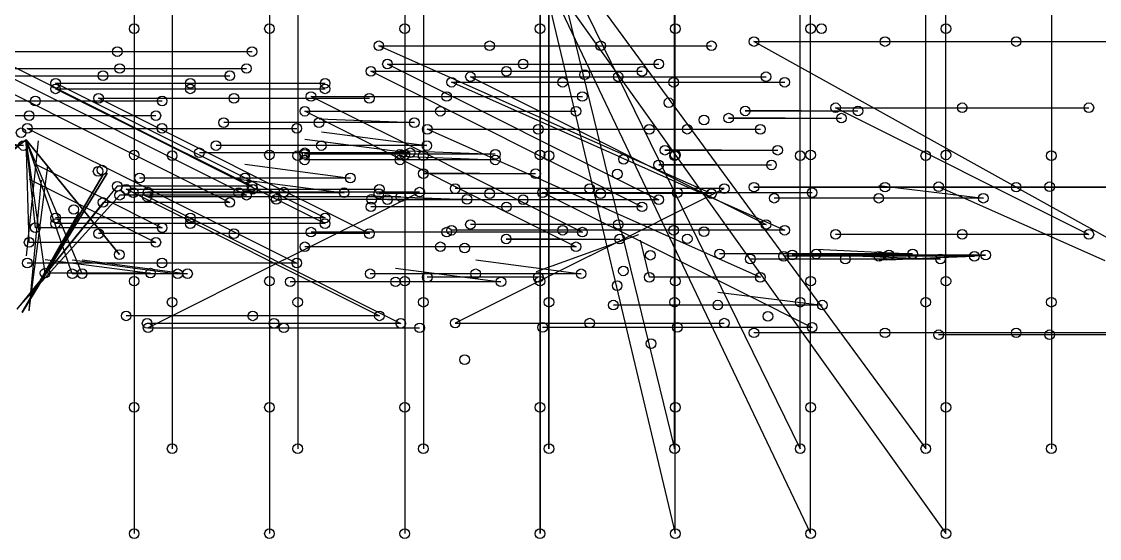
# Model space of a CAD drawing. Extents: x 8.5 to 88.6, y 8.1 to 51.7.
# Drawn here: x 43.99 to 70.86, y 8.12 to 21.01 of the extents above; entities that cross this region are included whole.
import ezdxf

# ---------------------------------------------------------------- set-up
doc = ezdxf.new("R2010")
doc.units = 0
doc.layers.add('HALOFIRE_HEADS', color=1, linetype='CONTINUOUS')
doc.layers.add('HALOFIRE_PIPES', color=5, linetype='CONTINUOUS')

msp = doc.modelspace()

# ---------------------------------------------------------------- linework, layer by layer
at = {"layer": 'HALOFIRE_HEADS'}
for centre in [(46.7931, 20.8333, 2.4384), (50.1665, 20.8333, 2.4384), (53.54, 20.8333, 2.4384), (56.9134, 20.8333, 2.4384), (60.2868, 20.8333, 2.4384), (63.6603, 20.8333, 2.4384), (63.931, 20.8334, 2.6765), (67.0337, 20.8333, 2.4384), (52.8936, 20.4063, 2.6519), (55.6589, 20.4063, 2.6519), (58.4242, 20.4063, 2.6519), (61.1896, 20.4063, 2.6519), (62.2477, 20.512, 2.6924), (65.5166, 20.512, 2.6924), (68.7855, 20.512, 2.6924), (46.3736, 20.2616, 2.6519), (49.7333, 20.2616, 2.6519), (46.4333, 19.8395, 2.4384), (49.5935, 19.8395, 2.4384), (52.6956, 19.7697, 2.6519), (53.109, 19.9507, 2.6551), (56.076, 19.7697, 2.6519), (56.4917, 19.9507, 2.6551), (59.4564, 19.7697, 2.6519), (59.8743, 19.9507, 2.6551), (46.0176, 19.6597, 2.6519), (49.1778, 19.6597, 2.6519), (55.1782, 19.634, 2.6551), (58.0277, 19.6851, 2.7845), (58.8632, 19.634, 2.6551), (62.5482, 19.634, 2.6551), (44.8332, 19.3312, 2.5146), (44.8354, 19.4713, 2.4384), (48.193, 19.3312, 2.5146), (48.1951, 19.4713, 2.4384), (51.5527, 19.3312, 2.5146), (51.5548, 19.4713, 2.4384), (54.7083, 19.497, 2.5146), (57.4767, 19.497, 2.5146), (60.2452, 19.497, 2.5146), (63.0137, 19.497, 2.5146), (44.3307, 19.0305, 2.4384), (45.9064, 19.0972, 2.4384), (47.4909, 19.0305, 2.4384), (49.2822, 19.0972, 2.4384), (51.2033, 19.1417, 2.6519), (52.658, 19.0972, 2.4384), (54.586, 19.1417, 2.6519), (57.9686, 19.1417, 2.6519), (60.1256, 18.9854, 2.6551), (51.0495, 18.7739, 2.6924), (54.4299, 18.7739, 2.6924), (57.8103, 18.7739, 2.6924), (62.0295, 18.7821, 2.4384), (64.2825, 18.8606, 2.7845), (64.8417, 18.7821, 2.4384), (67.4403, 18.8606, 2.7845), (70.5981, 18.8606, 2.7845), (44.1746, 18.6639, 2.5146), (47.3348, 18.6639, 2.5146), (49.0255, 18.4904, 2.6519), (51.4028, 18.4904, 2.6519), (53.7801, 18.4904, 2.6519), (61.0001, 18.5563, 2.5884), (61.6167, 18.6022, 2.5884), (64.4289, 18.6022, 2.5884), (43.9751, 18.2369, 2.6519), (44.1292, 18.3476, 2.4384), (47.4889, 18.3476, 2.4384), (50.8486, 18.3476, 2.4384), (54.1026, 18.323, 2.6519), (56.8711, 18.323, 2.6519), (59.6396, 18.323, 2.6519), (60.5844, 18.3256, 2.7432), (62.408, 18.323, 2.6519), (44.032, 17.9175, 2.4384), (48.8346, 17.9175, 2.4384), (51.4625, 17.9175, 2.4384), (54.0904, 17.9175, 2.4384), (46.7931, 17.6848, 2.4384), (47.7399, 17.6653, 2.6924), (48.419, 17.7377, 2.6519), (50.1665, 17.6848, 2.4384), (50.8719, 17.6653, 2.6924), (51.0439, 17.7001, 2.4384), (51.0468, 17.7377, 2.6519), (53.4212, 17.7001, 2.4384), (53.54, 17.6848, 2.4384), (53.6747, 17.7377, 2.6519), (54.0039, 17.6653, 2.6924), (55.7985, 17.7001, 2.4384), (56.9134, 17.6848, 2.4384), (57.136, 17.6653, 2.6924), (60.0282, 17.8015, 2.4384), (60.268, 17.6653, 2.6924), (60.2868, 17.6848, 2.4384), (62.8404, 17.8015, 2.4384), (63.4, 17.6653, 2.6924), (63.6603, 17.6848, 2.4384), (66.532, 17.6653, 2.6924), (67.0337, 17.6848, 2.4384), (69.664, 17.6653, 2.6924), (51.0417, 17.5601, 2.6924), (53.4191, 17.5601, 2.6924), (55.7964, 17.5601, 2.6924), (58.9959, 17.5757, 2.6519), (59.8721, 17.4349, 2.5146), (62.6843, 17.4349, 2.5146), (45.8952, 17.2752, 2.4384), (45.9914, 17.3066, 2.5146), (46.9288, 17.1085, 2.4384), (49.5567, 17.1085, 2.4384), (52.1846, 17.1085, 2.4384), (54.0024, 17.2176, 2.7845), (56.8021, 17.2176, 2.7845), (58.8398, 17.2092, 2.5146), (46.3736, 16.9019, 2.6519), (46.5934, 16.828, 2.4384), (49.7333, 16.9019, 2.6519), (49.7511, 16.828, 2.4384), (52.9089, 16.828, 2.4384), (54.7972, 16.8451, 2.6067), (58.1523, 16.8451, 2.6067), (61.5074, 16.8451, 2.6067), (62.2477, 16.8799, 2.6924), (65.5166, 16.8799, 2.6924), (66.853, 16.8908, 2.6551), (68.7855, 16.8799, 2.6924), (69.6215, 16.8908, 2.6551), (46.4333, 16.6792, 2.4384), (46.7728, 16.7419, 2.4225), (47.1166, 16.6456, 2.6519), (47.141, 16.7568, 2.6519), (49.4006, 16.7419, 2.4225), (49.5935, 16.6792, 2.4384), (50.2793, 16.6456, 2.6519), (50.3377, 16.5765, 2.4384), (50.526, 16.7568, 2.6519), (52.0285, 16.7419, 2.4225), (52.715, 16.5765, 2.4384), (52.8936, 16.7192, 2.6519), (53.109, 16.568, 2.6551), (53.442, 16.6456, 2.6519), (53.911, 16.7568, 2.6519), (55.0923, 16.5765, 2.4384), (55.6589, 16.7192, 2.6519), (56.4917, 16.568, 2.6551), (56.978, 16.7441, 2.6551), (58.4242, 16.7192, 2.6519), (59.8743, 16.568, 2.6551), (60.3377, 16.7441, 2.6551), (61.1896, 16.7192, 2.6519), (62.7527, 16.6045, 2.6551), (63.6975, 16.7441, 2.6551), (65.3599, 16.6045, 2.6551), (67.9671, 16.6045, 2.6551), (45.2874, 16.3229, 2.4384), (46.0176, 16.4994, 2.6519), (49.1778, 16.4994, 2.6519), (52.6956, 16.3894, 2.6519), (56.076, 16.3894, 2.6519), (59.4564, 16.3894, 2.6519), (44.8354, 16.1116, 2.4384), (48.1951, 16.1116, 2.4384), (51.5548, 16.1116, 2.4384), (44.3307, 15.8702, 2.4384), (44.8332, 15.9715, 2.5146), (47.4909, 15.8702, 2.4384), (48.193, 15.9715, 2.5146), (51.2033, 15.759, 2.6519), (51.5527, 15.9715, 2.5146), (54.586, 15.759, 2.6519), (54.7083, 15.8057, 2.5146), (55.1782, 15.9489, 2.6551), (57.4767, 15.8057, 2.5146), (57.9686, 15.759, 2.6519), (58.8632, 15.9489, 2.6551), (60.2452, 15.8057, 2.5146), (61.0001, 15.7718, 2.5884), (62.5482, 15.9489, 2.6551), (63.0137, 15.8057, 2.5146), (44.1746, 15.5036, 2.5146), (45.9064, 15.7214, 2.4384), (47.3348, 15.5036, 2.5146), (49.2822, 15.7214, 2.4384), (52.658, 15.7214, 2.4384), (56.0702, 15.587, 2.6551), (58.9009, 15.587, 2.6551), (60.5844, 15.5919, 2.7432), (64.2825, 15.7028, 2.7845), (67.4403, 15.7028, 2.7845), (70.5981, 15.7028, 2.7845), (51.0495, 15.3935, 2.6924), (54.4299, 15.3935, 2.6924), (55.0344, 15.3611, 2.6551), (57.8103, 15.3935, 2.6924), (61.3916, 15.2155, 2.7845), (63.798, 15.2155, 2.7845), (66.2045, 15.2155, 2.7845), (44.1292, 14.9879, 2.4384), (46.4245, 15.1969, 2.7845), (47.4889, 14.9879, 2.4384), (50.8486, 14.9879, 2.4384), (59.6658, 15.1829, 2.613), (62.1562, 15.0886, 2.7845), (62.9896, 15.1556, 2.6551), (63.204, 15.1879, 2.6551), (64.527, 15.0886, 2.7845), (65.3669, 15.1556, 2.6551), (65.6137, 15.1879, 2.6551), (66.8977, 15.0886, 2.7845), (67.7443, 15.1556, 2.6551), (68.0233, 15.1879, 2.6551), (44.5722, 14.7366, 2.7845), (45.2501, 14.7194, 2.6519), (45.4968, 14.7224, 2.6519), (47.2001, 14.7366, 2.7845), (47.8809, 14.7194, 2.6519), (48.1247, 14.7224, 2.6519), (52.6777, 14.7194, 2.6551), (55.3085, 14.7194, 2.6551), (57.9393, 14.7194, 2.6551), (58.9928, 14.7913, 2.6551), (46.7931, 14.5362, 2.4384), (50.1665, 14.5362, 2.4384), (50.684, 14.5193, 2.4384), (53.3119, 14.5193, 2.4384), (53.54, 14.5362, 2.4384), (54.1026, 14.6317, 2.6519), (55.9398, 14.5193, 2.4384), (56.8711, 14.6317, 2.6519), (56.9134, 14.5362, 2.4384), (58.8366, 14.4247, 2.5146), (59.6396, 14.6317, 2.6519), (60.2868, 14.5362, 2.4384), (62.408, 14.6317, 2.6519), (63.6603, 14.5362, 2.4384), (67.0337, 14.5362, 2.4384), (47.7399, 14.0113, 2.6924), (50.8719, 14.0113, 2.6924), (54.0039, 14.0113, 2.6924), (57.136, 14.0113, 2.6924), (58.7422, 13.9392, 2.6551), (60.268, 14.0113, 2.6924), (61.3464, 13.9392, 2.6551), (63.4, 14.0113, 2.6924), (63.9507, 13.9392, 2.6551), (66.532, 14.0113, 2.6924), (69.664, 14.0113, 2.6924), (46.5934, 13.6702, 2.4384), (49.7511, 13.6702, 2.4384), (52.9089, 13.6702, 2.4384), (62.5957, 13.6584, 2.613), (47.1166, 13.4829, 2.6519), (47.141, 13.3718, 2.6519), (50.2793, 13.4829, 2.6519), (50.526, 13.3718, 2.6519), (53.442, 13.4829, 2.6519), (53.911, 13.3718, 2.6519), (54.7972, 13.49, 2.6067), (56.978, 13.3844, 2.6551), (58.1523, 13.49, 2.6067), (60.3377, 13.3844, 2.6551), (61.5074, 13.49, 2.6067), (63.6975, 13.3844, 2.6551), (62.2477, 13.2478, 2.6924), (65.5166, 13.2478, 2.6924), (66.853, 13.1995, 2.6551), (68.7855, 13.2478, 2.6924), (69.6215, 13.1995, 2.6551), (59.6822, 12.9786, 2.613), (55.0344, 12.5766, 2.6551), (46.7931, 11.3877, 2.4384), (50.1665, 11.3877, 2.4384), (53.54, 11.3877, 2.4384), (56.9134, 11.3877, 2.4384), (60.2868, 11.3877, 2.4384), (63.6603, 11.3877, 2.4384), (67.0337, 11.3877, 2.4384), (47.7399, 10.3573, 2.6924), (50.8719, 10.3573, 2.6924), (54.0039, 10.3573, 2.6924), (57.136, 10.3573, 2.6924), (60.268, 10.3573, 2.6924), (63.4, 10.3573, 2.6924), (66.532, 10.3573, 2.6924), (69.664, 10.3573, 2.6924), (46.7931, 8.2391, 2.4384), (50.1665, 8.2391, 2.4384), (53.54, 8.2391, 2.4384), (56.9134, 8.2391, 2.4384), (60.2868, 8.2391, 2.4384), (63.6603, 8.2391, 2.4384), (67.0337, 8.2391, 2.4384)]:
    msp.add_circle(centre, 0.12, dxfattribs=at)
at = {"layer": 'HALOFIRE_PIPES'}
for p, q in [((46.7931, 23.9819, 2.4384), (46.7931, 20.8333, 2.4384)), ((50.1665, 23.9819, 2.4384), (50.1665, 20.8333, 2.4384)), ((53.54, 23.9819, 2.4384), (53.54, 20.8333, 2.4384)), ((56.9134, 20.8333, 2.4384), (56.9134, 23.9819, 2.4384)), ((60.2868, 20.8333, 2.4384), (60.2868, 23.9819, 2.4384)), ((63.6603, 20.8333, 2.4384), (63.6603, 23.9819, 2.4384)), ((67.0337, 20.8333, 2.4384), (67.0337, 23.9819, 2.4384)), ((57.136, 23.1463, 2.6924), (57.136, 10.3573, 2.6924)), ((57.136, 23.1463, 2.6924), (60.268, 10.3573, 2.6924)), ((57.136, 23.1463, 2.6924), (63.4, 10.3573, 2.6924)), ((57.136, 23.1463, 2.6924), (66.532, 10.3573, 2.6924)), ((56.9134, 22.4076, 2.4384), (56.9134, 8.2391, 2.4384)), ((56.9134, 22.4076, 2.4384), (60.2868, 8.2391, 2.4384)), ((56.9134, 22.4076, 2.4384), (63.6603, 8.2391, 2.4384)), ((56.9134, 22.4076, 2.4384), (67.0337, 8.2391, 2.4384)), ((47.7399, 21.3193, 2.6924), (47.7399, 17.6653, 2.6924)), ((50.8719, 21.3193, 2.6924), (50.8719, 17.6653, 2.6924)), ((54.0039, 21.3193, 2.6924), (54.0039, 17.6653, 2.6924)), ((57.136, 17.6653, 2.6924), (57.136, 21.3193, 2.6924)), ((60.268, 17.6653, 2.6924), (60.268, 21.3193, 2.6924)), ((63.4, 17.6653, 2.6924), (63.4, 21.3193, 2.6924)), ((66.532, 17.6653, 2.6924), (66.532, 21.3193, 2.6924)), ((69.664, 21.3193, 2.6924), (69.664, 17.6653, 2.6924)), ((46.7931, 20.8333, 2.4384), (46.7931, 17.6848, 2.4384)), ((50.1665, 20.8333, 2.4384), (50.1665, 17.6848, 2.4384)), ((53.54, 20.8333, 2.4384), (53.54, 17.6848, 2.4384)), ((56.9134, 17.6848, 2.4384), (56.9134, 20.8333, 2.4384)), ((60.2868, 17.6848, 2.4384), (60.2868, 20.8333, 2.4384)), ((63.6603, 17.6848, 2.4384), (63.6603, 20.8333, 2.4384)), ((63.931, 20.8334, 2.6765), (63.931, 20.8334, 2.6765)), ((63.931, 20.8334, 2.6765), (63.931, 20.8334, 2.6765)), ((67.0337, 17.6848, 2.4384), (67.0337, 20.8333, 2.4384)), ((68.7855, 16.8799, 2.6924), (62.2477, 20.512, 2.6924)), ((62.2477, 20.512, 2.6924), (65.5166, 20.512, 2.6924)), ((65.5166, 20.512, 2.6924), (68.7855, 20.512, 2.6924)), ((68.7855, 20.512, 2.6924), (72.0544, 20.512, 2.6924)), ((46.3736, 18.5817, 2.6519), (43.0138, 20.2616, 2.6519)), ((43.0138, 20.2616, 2.6519), (46.3736, 20.2616, 2.6519)), ((46.3736, 20.2616, 2.6519), (49.7333, 20.2616, 2.6519)), ((57.0416, 18.5627, 2.6519), (52.8936, 20.4063, 2.6519)), ((52.8936, 20.4063, 2.6519), (55.6589, 20.4063, 2.6519)), ((55.6589, 20.4063, 2.6519), (58.4242, 20.4063, 2.6519)), ((58.4242, 20.4063, 2.6519), (61.1896, 20.4063, 2.6519)), ((56.4917, 18.2594, 2.6551), (53.109, 19.9507, 2.6551)), ((53.109, 19.9507, 2.6551), (56.4917, 19.9507, 2.6551)), ((56.4917, 19.9507, 2.6551), (59.8743, 19.9507, 2.6551)), ((46.0176, 18.0795, 2.6519), (42.8574, 19.6597, 2.6519)), ((42.8574, 19.6597, 2.6519), (46.0176, 19.6597, 2.6519)), ((46.4333, 18.2594, 2.4384), (43.273, 19.8395, 2.4384)), ((43.273, 19.8395, 2.4384), (46.4333, 19.8395, 2.4384)), ((46.0176, 19.6597, 2.6519), (49.1778, 19.6597, 2.6519)), ((46.4333, 19.8395, 2.4384), (49.5935, 19.8395, 2.4384)), ((56.076, 18.0795, 2.6519), (52.6956, 19.7697, 2.6519)), ((52.6956, 19.7697, 2.6519), (56.076, 19.7697, 2.6519)), ((58.8632, 17.7915, 2.6551), (55.1782, 19.634, 2.6551)), ((55.1782, 19.634, 2.6551), (58.8632, 19.634, 2.6551)), ((56.076, 19.7697, 2.6519), (59.4564, 19.7697, 2.6519)), ((58.0277, 19.6851, 2.7845), (58.0277, 19.6851, 2.7845)), ((58.0277, 19.6851, 2.7845), (58.0277, 19.6851, 2.7845)), ((58.8632, 19.634, 2.6551), (62.5482, 19.634, 2.6551)), ((48.1951, 17.7915, 2.4384), (44.8354, 19.4713, 2.4384)), ((44.8354, 19.4713, 2.4384), (48.1951, 19.4713, 2.4384)), ((48.1951, 19.4713, 2.4384), (51.5548, 19.4713, 2.4384)), ((58.861, 17.6514, 2.5146), (54.7083, 19.497, 2.5146)), ((54.7083, 19.497, 2.5146), (57.4767, 19.497, 2.5146)), ((57.4767, 19.497, 2.5146), (60.2452, 19.497, 2.5146)), ((60.2452, 19.497, 2.5146), (63.0137, 19.497, 2.5146)), ((48.193, 17.6514, 2.5146), (44.8332, 19.3312, 2.5146)), ((44.8332, 19.3312, 2.5146), (48.193, 19.3312, 2.5146)), ((49.2822, 17.4093, 2.4384), (45.9064, 19.0972, 2.4384)), ((45.9064, 19.0972, 2.4384), (49.2822, 19.0972, 2.4384)), ((48.193, 19.3312, 2.5146), (51.5527, 19.3312, 2.5146)), ((49.2822, 19.0972, 2.4384), (52.658, 19.0972, 2.4384)), ((54.586, 17.4504, 2.6519), (51.2033, 19.1417, 2.6519)), ((51.2033, 19.1417, 2.6519), (54.586, 19.1417, 2.6519)), ((54.586, 19.1417, 2.6519), (57.9686, 19.1417, 2.6519)), ((41.1704, 19.0305, 2.4384), (44.3307, 19.0305, 2.4384)), ((44.3307, 19.0305, 2.4384), (47.4909, 19.0305, 2.4384)), ((60.1256, 18.9854, 2.6551), (60.1256, 18.9854, 2.6551)), ((60.1256, 18.9854, 2.6551), (60.1256, 18.9854, 2.6551)), ((67.4403, 17.2817, 2.7845), (64.2825, 18.8606, 2.7845)), ((64.2825, 18.8606, 2.7845), (67.4403, 18.8606, 2.7845)), ((67.4403, 18.8606, 2.7845), (70.5981, 18.8606, 2.7845)), ((41.0144, 18.6639, 2.5146), (44.1746, 18.6639, 2.5146)), ((44.1746, 18.6639, 2.5146), (47.3348, 18.6639, 2.5146)), ((46.3736, 18.5817, 2.6519), (46.3736, 18.5817, 2.6519)), ((46.3736, 18.5817, 2.6519), (46.3736, 18.5817, 2.6519)), ((46.3736, 18.5817, 2.6519), (49.7333, 16.9019, 2.6519)), ((54.4299, 17.0837, 2.6924), (51.0495, 18.7739, 2.6924)), ((51.0495, 18.7739, 2.6924), (54.4299, 18.7739, 2.6924)), ((51.4028, 18.5817, 2.6519), (51.4028, 18.5817, 2.6519)), ((51.4028, 18.5817, 2.6519), (53.7801, 18.4904, 2.6519)), ((54.4299, 18.7739, 2.6924), (57.8103, 18.7739, 2.6924)), ((57.0416, 18.5627, 2.6519), (57.0416, 18.5627, 2.6519)), ((57.0416, 18.5627, 2.6519), (57.0416, 18.5627, 2.6519)), ((57.0416, 18.5627, 2.6519), (61.1896, 16.7192, 2.6519)), ((61.0001, 18.5563, 2.5884), (61.0001, 18.5563, 2.5884)), ((61.0001, 18.5563, 2.5884), (61.0001, 18.5563, 2.5884)), ((63.0228, 18.6022, 2.5884), (61.6167, 18.6022, 2.5884)), ((61.6167, 18.6022, 2.5884), (64.4289, 18.6022, 2.5884)), ((63.4356, 18.7821, 2.4384), (62.0295, 18.7821, 2.4384)), ((62.0295, 18.7821, 2.4384), (64.8417, 18.7821, 2.4384)), ((63.0228, 18.6022, 2.5884), (63.0228, 18.6022, 2.5884)), ((63.4356, 18.7821, 2.4384), (63.4356, 18.7821, 2.4384)), ((47.4889, 16.6678, 2.4384), (44.1292, 18.3476, 2.4384)), ((44.1292, 18.3476, 2.4384), (47.4889, 18.3476, 2.4384)), ((47.4889, 18.3476, 2.4384), (50.8486, 18.3476, 2.4384)), ((51.4028, 18.4904, 2.6519), (49.0255, 18.4904, 2.6519)), ((53.7801, 18.4904, 2.6519), (51.4028, 18.4904, 2.6519)), ((58.2553, 16.4773, 2.6519), (54.1026, 18.323, 2.6519)), ((54.1026, 18.323, 2.6519), (56.8711, 18.323, 2.6519)), ((56.8711, 18.323, 2.6519), (59.6396, 18.323, 2.6519)), ((59.6396, 18.323, 2.6519), (62.408, 18.323, 2.6519)), ((60.5844, 18.3256, 2.7432), (60.5844, 18.3256, 2.7432)), ((60.5844, 18.3256, 2.7432), (60.5844, 18.3256, 2.7432)), ((44.099, 18.0633, 2.5146), (41.0144, 15.5036, 2.5146)), ((44.099, 18.0633, 2.4384), (41.1704, 15.8702, 2.4384)), ((41.4041, 18.2594, 2.4384), (44.032, 17.9175, 2.4384)), ((44.3974, 18.0321, 2.7845), (44.098, 15.1657, 2.7845)), ((44.099, 18.0633, 2.7845), (46.4245, 15.1969, 2.7845)), ((46.4245, 15.1969, 2.7845), (44.099, 18.0633, 2.7845)), ((44.5722, 14.7366, 2.7845), (44.099, 18.0633, 2.7845)), ((45.4968, 14.7224, 2.6519), (44.099, 18.0633, 2.6519)), ((45.2501, 14.7194, 2.6519), (44.099, 18.0633, 2.6519)), ((44.3307, 15.8702, 2.4384), (44.099, 18.0633, 2.4384)), ((44.1746, 15.5036, 2.5146), (44.099, 18.0633, 2.5146)), ((46.0176, 18.0795, 2.6519), (46.0176, 18.0795, 2.6519)), ((46.0176, 18.0795, 2.6519), (46.0176, 18.0795, 2.6519)), ((46.0176, 18.0795, 2.6519), (49.1778, 16.4994, 2.6519)), ((46.4333, 18.2594, 2.4384), (46.4333, 18.2594, 2.4384)), ((46.4333, 18.2594, 2.4384), (46.4333, 18.2594, 2.4384)), ((46.4333, 18.2594, 2.4384), (49.5935, 16.6792, 2.4384)), ((51.0468, 18.0795, 2.6519), (51.0468, 18.0795, 2.6519)), ((51.0468, 18.0795, 2.6519), (53.6747, 17.7377, 2.6519)), ((51.4625, 18.2594, 2.4384), (51.4625, 18.2594, 2.4384)), ((51.4625, 18.2594, 2.4384), (54.0904, 17.9175, 2.4384)), ((56.076, 18.0795, 2.6519), (56.076, 18.0795, 2.6519)), ((56.076, 18.0795, 2.6519), (56.076, 18.0795, 2.6519)), ((56.076, 18.0795, 2.6519), (59.4564, 16.3894, 2.6519)), ((56.4917, 18.2594, 2.6551), (56.4917, 18.2594, 2.6551)), ((56.4917, 18.2594, 2.6551), (56.4917, 18.2594, 2.6551)), ((56.4917, 18.2594, 2.6551), (59.8743, 16.568, 2.6551)), ((44.032, 17.9175, 2.4384), (41.4041, 17.9175, 2.4384)), ((48.1951, 17.7915, 2.4384), (48.1951, 17.7915, 2.4384)), ((48.1951, 17.7915, 2.4384), (48.1951, 17.7915, 2.4384)), ((48.1951, 17.7915, 2.4384), (51.5548, 16.1116, 2.4384)), ((51.4625, 17.9175, 2.4384), (48.8346, 17.9175, 2.4384)), ((54.0904, 17.9175, 2.4384), (51.4625, 17.9175, 2.4384)), ((53.4212, 17.7915, 2.4384), (53.4212, 17.7915, 2.4384)), ((53.4212, 17.7915, 2.4384), (55.7985, 17.7001, 2.4384)), ((58.8632, 17.7915, 2.6551), (58.8632, 17.7915, 2.6551)), ((58.8632, 17.7915, 2.6551), (58.8632, 17.7915, 2.6551)), ((58.8632, 17.7915, 2.6551), (62.5482, 15.9489, 2.6551)), ((61.4343, 17.8015, 2.4384), (60.0282, 17.8015, 2.4384)), ((60.0282, 17.8015, 2.4384), (62.8404, 17.8015, 2.4384)), ((61.4343, 17.8015, 2.4384), (61.4343, 17.8015, 2.4384)), ((46.7931, 17.6848, 2.4384), (46.7931, 14.5362, 2.4384)), ((47.7399, 17.6653, 2.6924), (47.7399, 14.0113, 2.6924)), ((48.193, 17.6514, 2.5146), (48.193, 17.6514, 2.5146)), ((48.193, 17.6514, 2.5146), (48.193, 17.6514, 2.5146)), ((48.193, 17.6514, 2.5146), (51.5527, 15.9715, 2.5146)), ((51.0468, 17.7377, 2.6519), (48.419, 17.7377, 2.6519)), ((50.1665, 17.6848, 2.4384), (50.1665, 14.5362, 2.4384)), ((50.8719, 17.6653, 2.6924), (50.8719, 14.0113, 2.6924)), ((53.4191, 17.5601, 2.6924), (51.0417, 17.5601, 2.6924)), ((53.4212, 17.7001, 2.4384), (51.0439, 17.7001, 2.4384)), ((53.6747, 17.7377, 2.6519), (51.0468, 17.7377, 2.6519)), ((53.4191, 17.6514, 2.6924), (53.4191, 17.6514, 2.6924)), ((53.4191, 17.6514, 2.6924), (55.7964, 17.5601, 2.6924)), ((55.7964, 17.5601, 2.6924), (53.4191, 17.5601, 2.6924)), ((55.7985, 17.7001, 2.4384), (53.4212, 17.7001, 2.4384)), ((53.54, 17.6848, 2.4384), (53.54, 14.5362, 2.4384)), ((54.0039, 17.6653, 2.6924), (54.0039, 14.0113, 2.6924)), ((56.9134, 14.5362, 2.4384), (56.9134, 17.6848, 2.4384)), ((57.136, 14.0113, 2.6924), (57.136, 17.6653, 2.6924)), ((58.861, 17.6514, 2.5146), (58.861, 17.6514, 2.5146)), ((58.861, 17.6514, 2.5146), (58.861, 17.6514, 2.5146)), ((58.861, 17.6514, 2.5146), (63.0137, 15.8057, 2.5146)), ((58.9959, 17.5757, 2.6519), (58.9959, 17.5757, 2.6519)), ((58.9959, 17.5757, 2.6519), (58.9959, 17.5757, 2.6519)), ((60.268, 14.0113, 2.6924), (60.268, 17.6653, 2.6924)), ((60.2868, 14.5362, 2.4384), (60.2868, 17.6848, 2.4384)), ((63.4, 14.0113, 2.6924), (63.4, 17.6653, 2.6924)), ((63.6603, 14.5362, 2.4384), (63.6603, 17.6848, 2.4384)), ((66.532, 14.0113, 2.6924), (66.532, 17.6653, 2.6924)), ((67.0337, 14.5362, 2.4384), (67.0337, 17.6848, 2.4384)), ((69.664, 17.6653, 2.6924), (69.664, 14.0113, 2.6924)), ((43.9998, 13.7568, 2.5146), (46.1195, 17.2284, 2.5146)), ((46.1195, 17.2284, 2.5146), (43.9998, 13.7568, 2.5146)), ((44.6283, 17.4126, 2.4384), (44.1694, 13.7972, 2.4384)), ((44.3307, 17.4504, 2.4384), (44.3307, 17.4504, 2.4384)), ((44.3307, 17.4504, 2.4384), (44.3307, 17.4504, 2.4384)), ((44.3307, 17.4504, 2.4384), (47.4909, 15.8702, 2.4384)), ((49.2822, 17.4093, 2.4384), (49.2822, 17.4093, 2.4384)), ((49.2822, 17.4093, 2.4384), (49.2822, 17.4093, 2.4384)), ((49.2822, 17.4093, 2.4384), (52.658, 15.7214, 2.4384)), ((49.5567, 17.4504, 2.4384), (49.5567, 17.4504, 2.4384)), ((49.5567, 17.4504, 2.4384), (52.1846, 17.1085, 2.4384)), ((55.4022, 17.2176, 2.7845), (54.0024, 17.2176, 2.7845)), ((54.0024, 17.2176, 2.7845), (56.8021, 17.2176, 2.7845)), ((54.586, 17.4504, 2.6519), (54.586, 17.4504, 2.6519)), ((54.586, 17.4504, 2.6519), (54.586, 17.4504, 2.6519)), ((54.586, 17.4504, 2.6519), (57.9686, 15.759, 2.6519)), ((55.4022, 17.2176, 2.7845), (55.4022, 17.2176, 2.7845)), ((58.8398, 17.2092, 2.5146), (58.8398, 17.2092, 2.5146)), ((58.8398, 17.2092, 2.5146), (58.8398, 17.2092, 2.5146)), ((61.2782, 17.4349, 2.5146), (59.8721, 17.4349, 2.5146)), ((59.8721, 17.4349, 2.5146), (62.6843, 17.4349, 2.5146)), ((61.2782, 17.4349, 2.5146), (61.2782, 17.4349, 2.5146)), ((67.4403, 17.2817, 2.7845), (67.4403, 17.2817, 2.7845)), ((67.4403, 17.2817, 2.7845), (67.4403, 17.2817, 2.7845)), ((67.4403, 17.2817, 2.7845), (70.5981, 15.7028, 2.7845)), ((44.0011, 13.7589, 2.4384), (46.0245, 17.1991, 2.4384)), ((46.0245, 17.1991, 2.4384), (44.0011, 13.7589, 2.4384)), ((44.4733, 17.0559, 2.5146), (44.1705, 13.8071, 2.5146)), ((44.1746, 17.0837, 2.5146), (44.1746, 17.0837, 2.5146)), ((44.1746, 17.0837, 2.5146), (44.1746, 17.0837, 2.5146)), ((44.1746, 17.0837, 2.5146), (47.3348, 15.5036, 2.5146)), ((49.5567, 17.1085, 2.4384), (46.9288, 17.1085, 2.4384)), ((49.4006, 17.0837, 2.4225), (49.4006, 17.0837, 2.4225)), ((49.4006, 17.0837, 2.4225), (52.0285, 16.7419, 2.4225)), ((52.1846, 17.1085, 2.4384), (49.5567, 17.1085, 2.4384)), ((54.4299, 17.0837, 2.6924), (54.4299, 17.0837, 2.6924)), ((54.4299, 17.0837, 2.6924), (54.4299, 17.0837, 2.6924)), ((54.4299, 17.0837, 2.6924), (57.8103, 15.3935, 2.6924)), ((46.3736, 16.9019, 2.6519), (43.8718, 13.8349, 2.6519)), ((46.4333, 16.6792, 2.4384), (43.8718, 13.8349, 2.4384)), ((49.7333, 16.9019, 2.6519), (46.3736, 16.9019, 2.6519)), ((49.5935, 16.6792, 2.4384), (46.4333, 16.6792, 2.4384)), ((49.7511, 15.2491, 2.4384), (46.5934, 16.828, 2.4384)), ((46.5934, 16.828, 2.4384), (49.7511, 16.828, 2.4384)), ((49.4006, 16.7419, 2.4225), (46.7728, 16.7419, 2.4225)), ((50.526, 16.7568, 2.6519), (47.141, 16.7568, 2.6519)), ((47.4889, 16.6678, 2.4384), (47.4889, 16.6678, 2.4384)), ((47.4889, 16.6678, 2.4384), (47.4889, 16.6678, 2.4384)), ((47.4889, 16.6678, 2.4384), (50.8486, 14.9879, 2.4384)), ((52.0285, 16.7419, 2.4225), (49.4006, 16.7419, 2.4225)), ((49.7511, 16.828, 2.4384), (52.9089, 16.828, 2.4384)), ((50.526, 15.0643, 2.6519), (53.911, 16.7568, 2.6519)), ((53.911, 16.7568, 2.6519), (50.526, 16.7568, 2.6519)), ((52.715, 16.6678, 2.4384), (52.715, 16.6678, 2.4384)), ((52.715, 16.6678, 2.4384), (55.0923, 16.5765, 2.4384)), ((55.6589, 16.7192, 2.6519), (52.8936, 16.7192, 2.6519)), ((58.1523, 16.8451, 2.6067), (54.7972, 16.8451, 2.6067)), ((58.4242, 16.7192, 2.6519), (55.6589, 16.7192, 2.6519)), ((60.3377, 15.0643, 2.6551), (56.978, 16.7441, 2.6551)), ((56.978, 16.7441, 2.6551), (60.3377, 16.7441, 2.6551)), ((58.1523, 15.1676, 2.6067), (61.5074, 16.8451, 2.6067)), ((61.5074, 16.8451, 2.6067), (58.1523, 16.8451, 2.6067)), ((61.1896, 16.7192, 2.6519), (58.4242, 16.7192, 2.6519)), ((60.3377, 16.7441, 2.6551), (63.6975, 16.7441, 2.6551)), ((68.7855, 16.8799, 2.6924), (62.2477, 16.8799, 2.6924)), ((62.2477, 16.8799, 2.6924), (65.5166, 16.8799, 2.6924)), ((65.3599, 16.9257, 2.6551), (65.3599, 16.9257, 2.6551)), ((65.3599, 16.9257, 2.6551), (67.9671, 16.6045, 2.6551)), ((65.5166, 16.8799, 2.6924), (68.7855, 16.8799, 2.6924)), ((71.0058, 15.0452, 2.6551), (66.853, 16.8908, 2.6551)), ((66.853, 16.8908, 2.6551), (69.6215, 16.8908, 2.6551)), ((68.7855, 16.8799, 2.6924), (68.7855, 16.8799, 2.6924)), ((68.7855, 16.8799, 2.6924), (68.7855, 16.8799, 2.6924)), ((68.7855, 16.8799, 2.6924), (68.7855, 16.8799, 2.6924)), ((68.7855, 16.8799, 2.6924), (75.3233, 13.2478, 2.6924)), ((68.7855, 16.8799, 2.6924), (72.0544, 16.8799, 2.6924)), ((69.6215, 16.8908, 2.6551), (72.39, 16.8908, 2.6551)), ((46.0176, 16.4994, 2.6519), (43.8718, 13.8349, 2.6519)), ((49.1778, 16.4994, 2.6519), (46.0176, 16.4994, 2.6519)), ((50.2793, 15.0643, 2.6519), (47.1166, 16.6456, 2.6519)), ((47.1166, 16.6456, 2.6519), (50.2793, 16.6456, 2.6519)), ((50.2793, 16.6456, 2.6519), (53.442, 16.6456, 2.6519)), ((52.715, 16.5765, 2.4384), (50.3377, 16.5765, 2.4384)), ((55.0923, 16.5765, 2.4384), (52.715, 16.5765, 2.4384)), ((56.4917, 16.568, 2.6551), (53.109, 16.568, 2.6551)), ((59.8743, 16.568, 2.6551), (56.4917, 16.568, 2.6551)), ((58.2553, 16.4773, 2.6519), (58.2553, 16.4773, 2.6519)), ((58.2553, 16.4773, 2.6519), (58.2553, 16.4773, 2.6519)), ((58.2553, 16.4773, 2.6519), (62.408, 14.6317, 2.6519)), ((65.3599, 16.6045, 2.6551), (62.7527, 16.6045, 2.6551)), ((67.9671, 16.6045, 2.6551), (65.3599, 16.6045, 2.6551)), ((44.0022, 13.7608, 2.4384), (45.4177, 16.2488, 2.4384)), ((45.4177, 16.2488, 2.4384), (44.0022, 13.7608, 2.4384)), ((56.076, 16.3894, 2.6519), (52.6956, 16.3894, 2.6519)), ((59.4564, 16.3894, 2.6519), (56.076, 16.3894, 2.6519)), ((47.4909, 15.8702, 2.4384), (44.3307, 15.8702, 2.4384)), ((48.193, 15.9715, 2.5146), (44.8332, 15.9715, 2.5146)), ((48.1951, 16.1116, 2.4384), (44.8354, 16.1116, 2.4384)), ((51.5527, 15.9715, 2.5146), (48.193, 15.9715, 2.5146)), ((51.5548, 16.1116, 2.4384), (48.1951, 16.1116, 2.4384)), ((58.8632, 15.9489, 2.6551), (55.1782, 15.9489, 2.6551)), ((62.5482, 15.9489, 2.6551), (58.8632, 15.9489, 2.6551)), ((49.2822, 15.7214, 2.4384), (45.9064, 15.7214, 2.4384)), ((52.658, 15.7214, 2.4384), (49.2822, 15.7214, 2.4384)), ((54.586, 15.759, 2.6519), (51.2033, 15.759, 2.6519)), ((57.9686, 15.759, 2.6519), (54.586, 15.759, 2.6519)), ((57.4767, 15.8057, 2.5146), (54.7083, 15.8057, 2.5146)), ((59.3685, 15.6956, 2.6519), (56.82, 14.7727, 2.6519)), ((60.2452, 15.8057, 2.5146), (57.4767, 15.8057, 2.5146)), ((63.0137, 15.8057, 2.5146), (60.2452, 15.8057, 2.5146)), ((60.5844, 15.5919, 2.7432), (60.5844, 15.5919, 2.7432)), ((60.5844, 15.5919, 2.7432), (60.5844, 15.5919, 2.7432)), ((61.0001, 15.7718, 2.5884), (61.0001, 15.7718, 2.5884)), ((61.0001, 15.7718, 2.5884), (61.0001, 15.7718, 2.5884)), ((67.4403, 15.7028, 2.7845), (64.2825, 15.7028, 2.7845)), ((70.5981, 15.7028, 2.7845), (67.4403, 15.7028, 2.7845)), ((47.3348, 15.5036, 2.5146), (44.1746, 15.5036, 2.5146)), ((54.4299, 15.3935, 2.6924), (51.0495, 15.3935, 2.6924)), ((57.8103, 15.3935, 2.6924), (54.4299, 15.3935, 2.6924)), ((55.0344, 15.3611, 2.6551), (55.0344, 15.3611, 2.6551)), ((55.0344, 15.3611, 2.6551), (55.0344, 15.3611, 2.6551)), ((57.4855, 15.587, 2.6551), (56.0702, 15.587, 2.6551)), ((56.0702, 15.587, 2.6551), (58.9009, 15.587, 2.6551)), ((57.4855, 15.587, 2.6551), (57.4855, 15.587, 2.6551)), ((59.6396, 14.6317, 2.6519), (59.4196, 15.5546, 2.6519)), ((63.798, 15.336, 2.7845), (63.798, 15.336, 2.7845)), ((63.798, 15.336, 2.7845), (66.2045, 15.2155, 2.7845)), ((44.5722, 15.0785, 2.7845), (44.5722, 15.0785, 2.7845)), ((44.5722, 15.0785, 2.7845), (47.2001, 14.7366, 2.7845)), ((45.2501, 15.0643, 2.6519), (45.2501, 15.0643, 2.6519)), ((45.2501, 15.0643, 2.6519), (47.8809, 14.7194, 2.6519)), ((45.4968, 15.0643, 2.6519), (45.4968, 15.0643, 2.6519)), ((45.4968, 15.0643, 2.6519), (48.1247, 14.7224, 2.6519)), ((50.526, 15.0643, 2.6519), (47.141, 13.3718, 2.6519)), ((49.7511, 15.2491, 2.4384), (49.7511, 15.2491, 2.4384)), ((49.7511, 15.2491, 2.4384), (49.7511, 15.2491, 2.4384)), ((49.7511, 15.2491, 2.4384), (52.9089, 13.6702, 2.4384)), ((50.2793, 15.0643, 2.6519), (50.2793, 15.0643, 2.6519)), ((50.2793, 15.0643, 2.6519), (50.2793, 15.0643, 2.6519)), ((50.2793, 15.0643, 2.6519), (53.442, 13.4829, 2.6519)), ((50.526, 15.0643, 2.6519), (50.526, 15.0643, 2.6519)), ((50.526, 15.0643, 2.6519), (50.526, 15.0643, 2.6519)), ((58.1523, 15.1676, 2.6067), (54.7972, 13.49, 2.6067)), ((55.3085, 15.0643, 2.6551), (55.3085, 15.0643, 2.6551)), ((55.3085, 15.0643, 2.6551), (57.9393, 14.7194, 2.6551)), ((58.1523, 15.1676, 2.6067), (58.1523, 15.1676, 2.6067)), ((58.1523, 15.1676, 2.6067), (58.1523, 15.1676, 2.6067)), ((59.6658, 15.1829, 2.613), (59.6658, 15.1829, 2.613)), ((59.6658, 15.1829, 2.613), (59.6658, 15.1829, 2.613)), ((60.3377, 15.0643, 2.6551), (60.3377, 15.0643, 2.6551)), ((60.3377, 15.0643, 2.6551), (60.3377, 15.0643, 2.6551)), ((60.3377, 15.0643, 2.6551), (63.6975, 13.3844, 2.6551)), ((63.798, 15.2155, 2.7845), (61.3916, 15.2155, 2.7845)), ((64.527, 15.0886, 2.7845), (62.1562, 15.0886, 2.7845)), ((65.3669, 15.1556, 2.6551), (62.9896, 15.1556, 2.6551)), ((65.6137, 15.1879, 2.6551), (63.204, 15.1879, 2.6551)), ((66.2045, 15.2155, 2.7845), (63.798, 15.2155, 2.7845)), ((64.527, 15.1733, 2.7845), (64.527, 15.1733, 2.7845)), ((64.527, 15.1733, 2.7845), (66.8977, 15.0886, 2.7845)), ((66.8977, 15.0886, 2.7845), (64.527, 15.0886, 2.7845)), ((65.3669, 15.0643, 2.6551), (67.7443, 15.1556, 2.6551)), ((67.7443, 15.1556, 2.6551), (65.3669, 15.1556, 2.6551)), ((65.3669, 15.0643, 2.6551), (65.3669, 15.0643, 2.6551)), ((65.6137, 15.0643, 2.6551), (68.0233, 15.1879, 2.6551)), ((68.0233, 15.1879, 2.6551), (65.6137, 15.1879, 2.6551)), ((65.6137, 15.0643, 2.6551), (65.6137, 15.0643, 2.6551)), ((47.4889, 14.9879, 2.4384), (44.1292, 14.9879, 2.4384)), ((50.8486, 14.9879, 2.4384), (47.4889, 14.9879, 2.4384)), ((53.3119, 14.8611, 2.4384), (53.3119, 14.8611, 2.4384)), ((53.3119, 14.8611, 2.4384), (55.9398, 14.5193, 2.4384)), ((58.9928, 14.7913, 2.6551), (58.9928, 14.7913, 2.6551)), ((58.9928, 14.7913, 2.6551), (58.9928, 14.7913, 2.6551)), ((47.2001, 14.7366, 2.7845), (44.5722, 14.7366, 2.7845)), ((47.8809, 14.7194, 2.6519), (45.2501, 14.7194, 2.6519)), ((48.1247, 14.7224, 2.6519), (45.4968, 14.7224, 2.6519)), ((46.7931, 14.5362, 2.4384), (46.7931, 11.3877, 2.4384)), ((50.1665, 14.5362, 2.4384), (50.1665, 11.3877, 2.4384)), ((53.3119, 14.5193, 2.4384), (50.684, 14.5193, 2.4384)), ((55.3085, 14.7194, 2.6551), (52.6777, 14.7194, 2.6551)), ((55.9398, 14.5193, 2.4384), (53.3119, 14.5193, 2.4384)), ((53.54, 14.5362, 2.4384), (53.54, 11.3877, 2.4384)), ((56.8711, 14.6317, 2.6519), (54.1026, 14.6317, 2.6519)), ((57.9393, 14.7194, 2.6551), (55.3085, 14.7194, 2.6551)), ((56.9134, 11.3877, 2.4384), (56.9134, 14.5362, 2.4384)), ((62.408, 14.6317, 2.6519), (59.6396, 14.6317, 2.6519)), ((60.2868, 11.3877, 2.4384), (60.2868, 14.5362, 2.4384)), ((63.6603, 11.3877, 2.4384), (63.6603, 14.5362, 2.4384)), ((67.0337, 11.3877, 2.4384), (67.0337, 14.5362, 2.4384)), ((58.8366, 14.4247, 2.5146), (58.8366, 14.4247, 2.5146)), ((58.8366, 14.4247, 2.5146), (58.8366, 14.4247, 2.5146)), ((61.3464, 14.2574, 2.6551), (61.3464, 14.2574, 2.6551)), ((61.3464, 14.2574, 2.6551), (63.9507, 13.9392, 2.6551)), ((47.7399, 14.0113, 2.6924), (47.7399, 10.3573, 2.6924)), ((50.8719, 14.0113, 2.6924), (50.8719, 10.3573, 2.6924)), ((54.0039, 14.0113, 2.6924), (54.0039, 10.3573, 2.6924)), ((57.136, 10.3573, 2.6924), (57.136, 14.0113, 2.6924)), ((60.268, 10.3573, 2.6924), (60.268, 14.0113, 2.6924)), ((63.4, 10.3573, 2.6924), (63.4, 14.0113, 2.6924)), ((66.532, 10.3573, 2.6924), (66.532, 14.0113, 2.6924)), ((69.664, 14.0113, 2.6924), (69.664, 10.3573, 2.6924)), ((61.3464, 13.9392, 2.6551), (58.7422, 13.9392, 2.6551)), ((63.9507, 13.9392, 2.6551), (61.3464, 13.9392, 2.6551)), ((49.7511, 13.6702, 2.4384), (46.5934, 13.6702, 2.4384)), ((50.2793, 13.4829, 2.6519), (47.1166, 13.4829, 2.6519)), ((52.9089, 13.6702, 2.4384), (49.7511, 13.6702, 2.4384)), ((53.442, 13.4829, 2.6519), (50.2793, 13.4829, 2.6519)), ((54.7972, 13.49, 2.6067), (58.1523, 13.49, 2.6067)), ((58.1523, 13.49, 2.6067), (61.5074, 13.49, 2.6067)), ((62.5957, 13.6584, 2.613), (62.5957, 13.6584, 2.613)), ((62.5957, 13.6584, 2.613), (62.5957, 13.6584, 2.613)), ((47.141, 13.3718, 2.6519), (50.526, 13.3718, 2.6519)), ((50.526, 13.3718, 2.6519), (53.911, 13.3718, 2.6519)), ((60.3377, 13.3844, 2.6551), (56.978, 13.3844, 2.6551)), ((63.6975, 13.3844, 2.6551), (60.3377, 13.3844, 2.6551)), ((65.5166, 13.2478, 2.6924), (62.2477, 13.2478, 2.6924)), ((68.7855, 13.2478, 2.6924), (65.5166, 13.2478, 2.6924)), ((69.6215, 13.1995, 2.6551), (66.853, 13.1995, 2.6551)), ((72.0544, 13.2478, 2.6924), (68.7855, 13.2478, 2.6924)), ((72.39, 13.1995, 2.6551), (69.6215, 13.1995, 2.6551)), ((59.6822, 12.9786, 2.613), (59.6822, 12.9786, 2.613)), ((59.6822, 12.9786, 2.613), (59.6822, 12.9786, 2.613)), ((55.0344, 12.5766, 2.6551), (55.0344, 12.5766, 2.6551)), ((55.0344, 12.5766, 2.6551), (55.0344, 12.5766, 2.6551)), ((46.7931, 11.3877, 2.4384), (46.7931, 8.2391, 2.4384)), ((50.1665, 11.3877, 2.4384), (50.1665, 8.2391, 2.4384)), ((53.54, 11.3877, 2.4384), (53.54, 8.2391, 2.4384)), ((56.9134, 8.2391, 2.4384), (56.9134, 11.3877, 2.4384)), ((60.2868, 8.2391, 2.4384), (60.2868, 11.3877, 2.4384)), ((63.6603, 8.2391, 2.4384), (63.6603, 11.3877, 2.4384)), ((67.0337, 8.2391, 2.4384), (67.0337, 11.3877, 2.4384))]:
    msp.add_line(p, q, dxfattribs=at)

doc.saveas('drawing.dxf')
